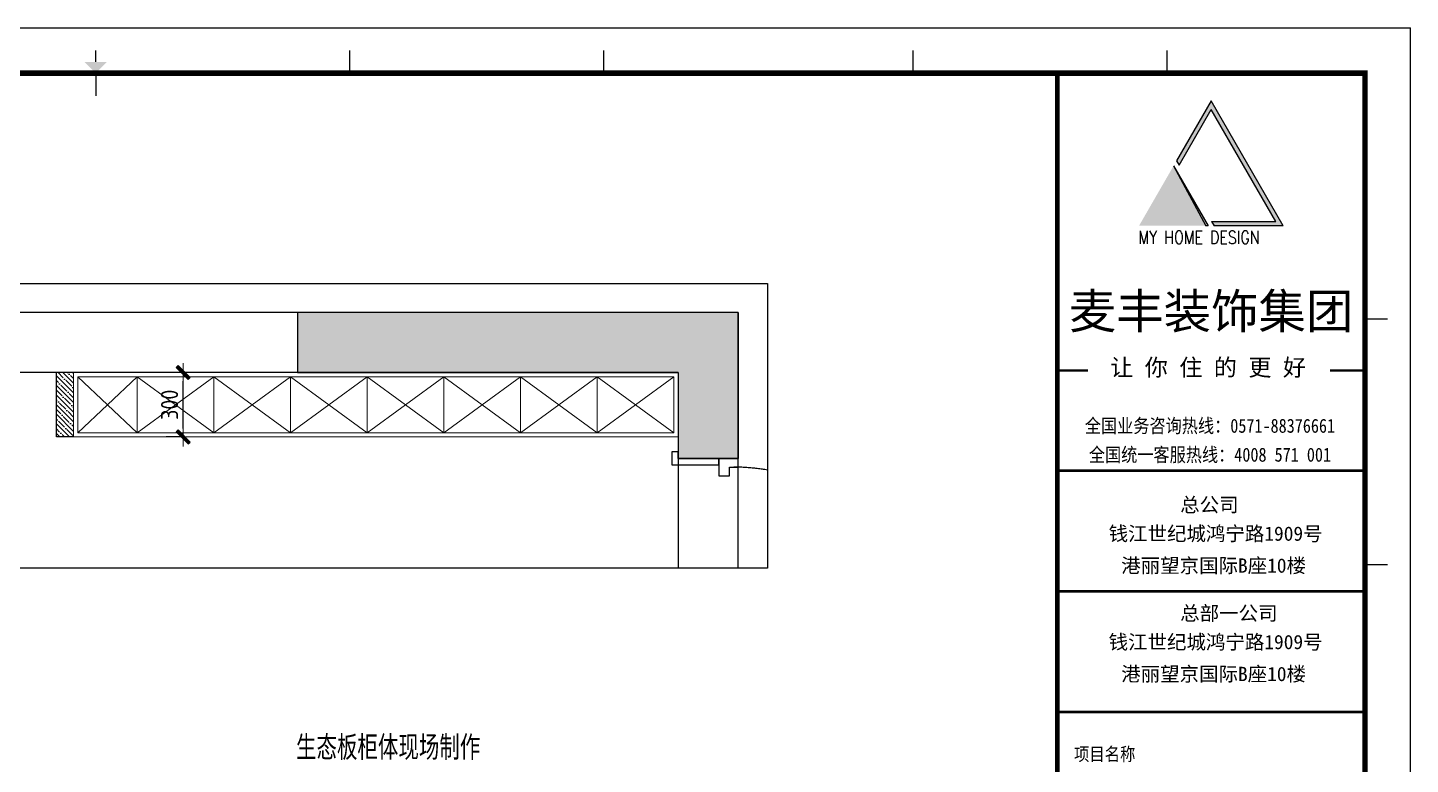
# Model space of a CAD drawing. Header units: millimetres. Extents: x 104198 to 1296755, y -81101 to 81453.
# Drawn here: x 548902 to 555352, y -32812 to -29379 of the extents above; entities that cross this region are included whole.
import ezdxf
from ezdxf.enums import TextEntityAlignment as Align
from ezdxf.xclip import XClip

# ---------------------------------------------------------------- set-up
doc = ezdxf.new("R2010")
doc.units = ezdxf.units.MM
doc.header["$XCLIPFRAME"] = 0
doc.header["$PDMODE"] = 3
doc.layers.get('Defpoints').update_dxf_attribs({"color": 250})
doc.layers.add('01-PL-墙体柱子', color=7, linetype='Continuous', lineweight=35)
doc.layers.add('P★02 固定家具', color=30, linetype='Continuous', lineweight=0)
for name, color, linetype in [('4-门套', 1, 'Continuous'), ('P-新砌墙体填充', 8, 'Continuous'), ('图纸图框', 165, 'Continuous'), ('墙体', 7, 'Continuous'), ('天棚图层', 51, 'Continuous'), ('门', 250, 'Continuous')]:
    doc.layers.add(name, color=color, linetype=linetype)
doc.styles.add('CCD_DIM', font='ARCHS.SHX')
doc.styles.add('ROMANC', font='romanc.shx')
doc.styles.add('新宋体', font='', dxfattribs={"width": 0.85})
doc.styles.add('黑体', font='simhei.ttf', dxfattribs={"width": 0.7})
doc.styles.get('新宋体').set_extended_font_data('NSimSun')
doc.dimstyles.new('海龍1：40', dxfattribs={"dimscale": 40, "dimtxt": 2, "dimasz": 1, "dimexe": 2, "dimexo": 2, "dimgap": 0.6, "dimtad": 1, "dimdec": 0, "dimrnd": 5, "dimdsep": 46, "dimtxsty": 'CCD_DIM', "dimblk": 'WS-cj', "dimcen": 1, "dimclrd": 44, "dimclre": 44, "dimclrt": 2, "dimadec": 0, "dimazin": 2, "dimtfac": 1, "dimtdec": 4, "dimtix": 1, "dimtmove": 2, "dimatfit": 3, "dimldrblk": 'CCD_Leader_Arrow', "dimfxl": 5, "dimfxlon": 1, "dimtolj": 1, "dimarcsym": 0})

# ---------------------------------------------------------------- blocks, each defined once
blk = doc.blocks.new('kjghhgdgfhdhgfh')
at = {"layer": '图纸图框'}
for points in [[(1407.728775844509, -237.9115870481163), (1402.391204620469, -247.1565315971485), (1402.776410643341, -247.8237280001438), (1407.728775844509, -239.2459798541067), (1417.693097825832, -256.5046917888502), (1407.788367423568, -256.5046917888502), (1408.173573446505, -257.1718881918476), (1418.848715894511, -257.1718881918476)], [(1401.946407018472, -247.9269436428838), (1396.608835794435, -257.1718881918476), (1407.283978242439, -257.1718881918476)]]:
    blk.add_hatch(color=165, dxfattribs=at).paths.add_polyline_path(points)
at = {"layer": '图纸图框', "color": 165}
for p, q in [((1018.449156697091, -226.6510464365761), (1438.44652398302, -226.6510464365761)), ((1018.44915656821, -226.6510467866938), (1438.446523854134, -226.6510467866938)), ((1018.449156697091, -226.6510478368186), (1438.44652398302, -226.6510478368186)), ((1018.449156697091, -226.6510478368186), (1438.44652398302, -226.6510478368186)), ((1018.44915656821, -226.651048186936), (1438.446523854134, -226.651048186936)), ((1018.44915656821, -226.6510485369378), (1438.44652398302, -226.651048186936)), ((1018.44915656821, -226.6510495871781), (1438.446523854134, -226.6510495871781)), ((1438.446524498338, -523.6475859223262), (1438.446524498338, -226.6510446863338)), ((1438.446524111799, -523.6475887228087), (1438.446524111799, -226.6510474868147)), ((1438.446524111799, -523.6475887228087), (1438.446524111799, -226.6510474868147)), ((1438.446524369572, -523.6475880226899), (1438.446524369572, -226.6510467866938)), ((1438.44652424068, -523.6475883728071), (1438.44652424068, -226.6510471366976)), ((1438.44652424068, -523.6475883728071), (1438.44652424068, -226.6510471366976)), ((1438.446524111799, -523.6475887228087), (1438.446524111799, -226.6510474868147)), ((1438.44652398302, -523.6475894229297), (1438.44652398302, -226.651048186936)), ((1438.44652398302, -523.6475894229297), (1438.44652398302, -226.651048186936)), ((1438.44652398302, -523.6475890728125), (1438.44652398302, -226.6510478368186)), ((1438.446523854134, -523.6475897729335), (1438.446523854134, -226.6510485369378)), ((1438.446525013781, -523.6475834718453), (1438.446525013781, -226.6510422358513)), ((1438.446525013781, -523.6475834718453), (1438.446525013781, -226.6510422358513)), ((1438.446524885007, -523.6475838219628), (1438.446524885007, -226.6510425859702)), ((1438.446525013781, -523.6475845220857), (1438.446525013781, -226.6510432860898)), ((1438.446525013781, -523.6475845220857), (1438.446525013781, -226.6510432860898)), ((1438.446525271551, -523.6475838219628), (1438.446525271551, -226.6510425859702)), ((1438.446525142662, -523.6475841720819), (1438.446525142662, -226.6510429359722)), ((1438.446525142662, -523.6475841720819), (1438.446525142662, -226.6510429359722)), ((1438.446525013781, -523.6475845220857), (1438.446525013781, -226.6510432860898)), ((1438.446524627228, -523.6475855723224), (1438.446524627228, -226.6510443362146)), ((1438.446524627228, -523.6475855723224), (1438.446524627228, -226.6510443362146)), ((1438.446524885007, -523.6475848720875), (1438.446524885007, -226.6510436360913)), ((1438.446524756117, -523.6475852222047), (1438.446524756117, -226.6510439862129)), ((1438.446524756117, -523.6475852222047), (1438.446524756117, -226.6510439862129)), ((1438.446524627228, -523.6475855723224), (1438.446524627228, -226.6510443362146)), ((1438.446524885007, -523.6475848720875), (1438.446524885007, -226.6510436360913)), ((1274.877765031257, -230.165361629017), (1274.877765031257, -233.6664052710039)), ((1314.019432948205, -230.165361629017), (1314.019432948205, -233.6664052710039)), ((1361.74647742908, -230.165361629017), (1361.74647742908, -233.6664052710039)), ((1400.888145346033, -230.165361629017), (1400.888145346033, -233.6664052710039)), ((1235.736097114308, -233.6664052710039), (1235.736097114308, -237.1674489129871)), ((1407.728775844509, -237.9115870481204), (1402.391204620469, -247.1565315971527)), ((1418.848715894511, -257.1718881918493), (1407.728775844509, -237.9115870481204)), ((1402.776410643341, -247.8237280001475), (1407.728775844509, -239.2459798541836)), ((1417.693097825832, -256.5046917888563), (1407.728775844509, -239.2459798541836)), ((1402.391204620469, -247.1565315971527), (1402.776410643341, -247.8237280001475)), ((1401.946407018472, -247.9269436428899), (1406.911287671147, -257.1718881918493)), ((1401.946407018472, -247.9269436428899), (1407.283978242439, -257.1718881918493)), ((1407.283978242439, -257.1718881918493), (1406.911287671147, -257.1718881918493)), ((1407.788367423568, -256.5046917888563), (1408.173573446505, -257.1718881918493)), ((1407.788367423568, -256.5046917888563), (1417.693097825832, -256.5046917888563)), ((1418.848715894511, -257.1718881918493), (1408.173573446505, -257.1718881918493)), ((1434.945480340955, -271.5591700515168), (1431.444436698972, -271.5591700515168)), ((1434.945480340955, -309.3868620286848), (1431.444436698972, -309.3868620286848))]:
    blk.add_line(p, q, dxfattribs=at)
for points, const_width in [([(1235.736097114308, -231.915883450067), (1235.736097114308, -230.165361629017)], 0.2100626185166894), ([(1384.013114989964, -233.6664052710039), (1384.013114989964, -516.6322323388636)], 0.7002087283889652), ([(1383.965712921758, -294.8812188139801), (1431.397034630851, -294.8812188139801)], 0.4201252370333791), ([(1383.965712921758, -313.4818136725281), (1431.397034630851, -313.4818136725281)], 0.4201252370333791), ([(1383.965712921758, -332.0824085310761), (1431.397034630851, -332.0824085310761)], 0.4201252370333791)]:
    blk.add_lwpolyline(points, dxfattribs=dict(at, const_width=const_width))
at = {"layer": '图纸图框', "color": 165, "const_width": 0.840250474066758}
blk.add_lwpolyline([(1431.444436699053, -233.6664052710039), (1035.954374906786, -233.6664052710039), (1035.954374906786, -516.6322323388636), (1431.444436699053, -516.6322323388636)], close=True, dxfattribs=at)
at = {"layer": '图纸图框', "color": 8, "const_width": 0.3446186920798523}
for points in [[(1384.111798113064, -279.4461698512858), (1388.724243563977, -279.4461698512858)], [(1426.077482028164, -279.4461698512858), (1431.085804748092, -279.4461698512858)]]:
    blk.add_lwpolyline(points, dxfattribs=at)
at = {"layer": '图纸图框', "color": 165}
blk.add_solid([(1233.98557529337, -231.915883450067), (1237.486618935353, -231.915883450067), (1235.736097114308, -233.6664052710039)], dxfattribs=at)
at = {"color": 7, "style": '新宋体', "width": 0.8500000103483325}
for s, p in [('全国业务咨询热线：0571-88376661', (1407.544168173035, -287.9378245020833)), ('全国统一客服热线：4008 571 001', (1407.544168173035, -292.3834169077567))]:
    blk.add_text(s, height=2.149438256996615, dxfattribs=at).set_placement(p, align=Align.MIDDLE)
at = {"color": 7, "char_height": 2.199804556952881, "attachment_point": 1}
for s, insert, width in [('{\\fSimHei|b0|i0|c134|p49;\\C0;总公司}', (1402.961434598727, -299.0508507818374), 11.34542229062817), ('{\\fSimHei|b0|i0|c134|p49;\\C0;钱江世纪城鸿宁路1909号}', (1391.923130832033, -303.4923410757324), 73.91161342328515), ('{\\fSimHei|b0|i0|c134|p49;\\C0;港丽望京国际B座10楼\\C10; }', (1393.862742547721, -308.4103007586975), 64.81095029161715), ('{\\fSimHei|b0|i0|c134|p49;\\C0;总部一公司}', (1402.961434598727, -315.751666666001), 18.07251348173185), ('{\\fSimHei|b0|i0|c134|p49;\\C0;钱江世纪城鸿宁路1909号}', (1391.923130832033, -320.193156959896), 73.91161342328515), ('{\\fSimHei|b0|i0|c134|p49;\\C0;港丽望京国际B座10楼\\C10; }', (1393.862742547721, -325.1111166428611), 64.81095029161715)]:
    blk.add_mtext(s, dxfattribs=dict(at, insert=insert, width=width))
at = {"layer": '图纸图框', "color": 165, "style": 'ROMANC', "width": 0.8}
blk.add_text('MY HOME DESIGN', height=2.002365381513505, dxfattribs=at).set_placement((1396.51134998264, -259.9509331165087))
at = {"layer": '图纸图框', "color": 7, "style": '黑体'}
for s, height, p in [('麦丰装饰集团', 5.359509899225862, (1407.719819725451, -270.234119432836)), ('让 你 住 的 更 好', 2.604791888388882, (1407.260469546422, -278.9309125836563))]:
    blk.add_text(s, height=height, dxfattribs=at).set_placement(p, align=Align.MIDDLE)
at = {"layer": '图纸图框', "color": 7, "style": '新宋体', "width": 0.85}
blk.add_text('项目名称', height=2.039218834449623, dxfattribs=at).set_placement((1391.317904571985, -338.5208730630841), align=Align.MIDDLE)
blk = doc.blocks.new('fhdghrthe')
at = {"layer": '01-PL-墙体柱子', "lineweight": -2, "ltscale": 10}
blk.add_hatch(color=8, dxfattribs=at).paths.add_polyline_path([(578216.0014296011, 10270.09284391639), (578216.0014296011, 9990.09284391639), (578896.0014296011, 9990.09284391639), (578896.0014296011, 12045.09284391639), (578616.0014296011, 12045.09284391639), (578616.0014296011, 10270.09284391639)])
at = {"layer": 'P-新砌墙体填充'}
h = blk.add_hatch(dxfattribs=at)
h.set_pattern_fill('ANSI35', color=256, scale=5, angle=-1.272221872585407e-14, style=0)
h.set_pattern_definition([(44.99999999999999, (578316.0014296011, 13090.09284391639), (-22.45064030267288, 22.45064030267289), []), (44.99999999999999, (578338.4520796011, 13090.09284391639), (-22.45064030267288, 22.45064030267289), [39.6875, -7.9375, 0, -7.9375])])
h.paths.add_polyline_path([(578616.0014296011, 13170.09284391639), (578316.0014296011, 13170.09284391639), (578316.0014296011, 13090.09284391639), (578616.0014296011, 13090.09284391639)])
at = {"color": 5}
for p, q in [((578316.0014296011, 13090.09284391639), (578316.0014296011, 13170.09284391639)), ((578316.0014296011, 13170.09284391639), (578616.0014296011, 13170.09284391639))]:
    blk.add_line(p, q, dxfattribs=at)
at = {"color": 1}
blk.add_lwpolyline([(578135.5132328379, 10030.33802687671), (578175.757331219, 10030.33802687671), (578175.757331219, 9990.093928495575), (578216.0014296011, 9990.093928495575), (578216.0014296011, 10080.09392849557), (578135.5132328379, 10080.09392849557)], close=True, dxfattribs=at)
at = {"color": 8, "linetype": 'ByBlock'}
blk.add_arc((577197.1869519495, 10019.00344897965), 978.6098338128478, 271.7015755110519, 359.4855030408182, dxfattribs=at)
at = {"layer": '01-PL-墙体柱子', "color": 8, "lineweight": -2, "ltscale": 10}
blk.add_lwpolyline([(578216.0014296011, 10270.09284391639), (578216.0014296011, 9990.09284391639), (578896.0014296011, 9990.09284391639), (578896.0014296011, 12045.09284391639), (578616.0014296011, 12045.09284391639), (578616.0014296011, 10270.09284391639), (578216.0014296011, 10270.09284391639)], dxfattribs=at)
at = {"layer": '4-门套', "color": 1}
blk.add_lwpolyline([(578216.0014296011, 10080.09284391636), (578216.001429601, 10080.09284391636), (578216.0014296011, 10270.09284391641), (578246.0014296011, 10270.09284391641), (578246.0014296011, 10300.09284391641), (578186.0014296011, 10300.09284391641), (578186.001429601, 10080.09284391636), (578216.0014296011, 10080.09284391636)], dxfattribs=at)
at = {"layer": 'P★02 固定家具', "color": 50}
for p, q in [((578316.0014296011, 10270.09284391639), (578316.0014296011, 13090.09284391639)), ((578316.0014296011, 13090.09284391639), (578616.0014296011, 13090.09284391639))]:
    blk.add_line(p, q, dxfattribs=at)
at = {"layer": 'P★02 固定家具', "color": 250}
for p, q in [((578596.0014296011, 12792.59284391639), (578336.0014296011, 12792.59284391639)), ((578596.0014296011, 12435.09284391639), (578336.0014296011, 12435.09284391639)), ((578596.0014296011, 12077.59284391639), (578336.0014296011, 12077.59284391639)), ((578336.0014296011, 11720.09284391639), (578596.0014296011, 11720.09284391639)), ((578596.0014296011, 11362.59284391639), (578336.0014296011, 11362.59284391639)), ((578596.0014296011, 11005.09284391639), (578336.0014296011, 11005.09284391639)), ((578596.0014296011, 10647.59284391639), (578336.0014296011, 10647.59284391639))]:
    blk.add_line(p, q, dxfattribs=at)
blk.add_lwpolyline([(578336.0014296011, 13070.09284391639), (578596.0014296011, 13070.09284391639), (578596.0014296011, 10290.09284391639), (578336.0014296011, 10290.09284391639)], close=True, dxfattribs=at)
for points in [[(578336.0014296011, 13070.09284391639), (578596.0014296011, 12792.59284391639), (578336.0014296011, 12435.09284391639)], [(578596.0014296011, 13070.09284391639), (578336.0014296011, 12792.59284391639), (578596.0014296011, 12435.09284391639)], [(578336.0014296011, 11720.09284391639), (578596.0014296011, 12077.59284391639), (578336.0014296011, 12435.09284391639)], [(578596.0014296011, 11720.09284391639), (578336.0014296011, 12077.59284391639), (578596.0014296011, 12435.09284391639)], [(578336.0014296011, 11720.09284391639), (578596.0014296011, 11362.59284391639), (578336.0014296011, 11005.09284391639)], [(578596.0014296011, 11720.09284391639), (578336.0014296011, 11362.59284391639), (578596.0014296011, 11005.09284391639)], [(578336.0014296011, 10290.09284391639), (578596.0014296011, 10647.59284391639), (578336.0014296011, 11005.09284391639)], [(578596.0014296011, 10290.09284391639), (578336.0014296011, 10647.59284391639), (578596.0014296011, 11005.09284391639)]]:
    blk.add_lwpolyline(points, dxfattribs=at)
at = {"layer": '墙体', "color": 7}
for p, q in [((578896.0014296011, 9990.09284391639), (578896.0014296011, 19010.09284391638)), ((578616.0014296011, 10270.09284391639), (578616.0014296011, 17230.09284391639)), ((578616.0014296011, 10270.09284391639), (578616.0014296011, 17230.09284391639)), ((578616.0014296011, 10270.09284391639), (578216.0014296011, 10270.09284391639)), ((578216.0014296011, 10270.09284391639), (578216.0014296011, 9990.09284391639)), ((578616.0014296011, 10270.09284391639), (578216.0014296011, 10270.09284391639)), ((578896.0014296011, 9990.09284391639), (578216.0014296011, 9990.09284391639))]:
    blk.add_line(p, q, dxfattribs=at)
at = {"layer": '门', "color": 250}
for p, q in [((578216.0014296011, 10270.09284391639), (577186.0014296011, 10270.09284391639)), ((577186.0014296011, 9990.09284391639), (578216.0014296011, 9990.09284391639))]:
    blk.add_line(p, q, dxfattribs=at)
blk = doc.blocks.new('WS-cj')
blk.add_hatch(color=2).paths.add_polyline_path([(0.5879038905250127, 0.8177135944101792), (-0.8177135944101792, -0.5879038905250127), (-0.5879038905245579, -0.817713594410634), (0.817713594410634, 0.5879038905247853)])
at = {"color": 2, "linetype": 'ByBlock', "lineweight": 0}
for p, q in [((-1.099999999999909, 0), (0, 0)), ((0, 0), (1.099999999999909, 0))]:
    blk.add_line(p, q, dxfattribs=at)
at = {"color": 2}
blk.add_lwpolyline([(0.5879038905250127, 0.8177135944101792), (-0.8177135944101792, -0.5879038905250127), (-0.5879038905245579, -0.817713594410634), (0.817713594410634, 0.5879038905247853)], close=True, dxfattribs=at)
blk = doc.blocks.new('*D815')
at = {"color": 44, "lineweight": -2, "transparency": 16777216}
for p, q in [((549628.1582951704, -30986.78172029313), (549548.1582951704, -30986.78172029313)), ((549628.1582951704, -31246.78172029313), (549628.1582951704, -31026.78172029313)), ((549628.1582951704, -31286.78172029313), (549548.1582951704, -31286.78172029313))]:
    blk.add_line(p, q, dxfattribs=at)
at = {"layer": 'Defpoints', "color": 0, "transparency": 16777216}
for p in [(549628.1582951704, -30986.78172029313), (549628.1582951704, -30986.78172029313), (549653.30823188, -31286.78172029313)]:
    blk.add_point(p, dxfattribs=at)
at = {"color": 44, "lineweight": -2, "transparency": 16777216, "xscale": 40, "yscale": 40, "zscale": 40}
for p, rotation in [((549628.1582951704, -30986.78172029313), 90), ((549628.1582951704, -31286.78172029313), 270)]:
    blk.add_blockref('WS-cj', p, dxfattribs=dict(at, rotation=rotation))
at = {"color": 2, "transparency": 16777216, "insert": (549564.1582951704, -31136.78172029304), "char_height": 80, "attachment_point": 5, "rotation": 90, "style": 'CCD_DIM'}
blk.add_mtext('\\A1;300', dxfattribs=at)
blk = doc.blocks.new('CCD_Leader_Arrow')
at = {"color": 50, "linetype": 'ByBlock'}
blk.add_line((0, 0), (-1, 0), dxfattribs=at)
for points in [[(-0.8586479999999881, 0.6683735999999953), (-0.5965191999999888, 0.8519200000000069), (-0.2400000000000091, 0), (0, 0)], [(-0.8586479999999881, -0.6683735999999953), (-0.5965191999999888, -0.8519200000000069), (-0.2400000000000091, 0), (0, 0)]]:
    blk.add_solid(points, dxfattribs=at)

msp = doc.modelspace()

# ---------------------------------------------------------------- block references
ref = msp.add_blockref('kjghhgdgfhdhgfh', (511838.8062286823, -22523.25167412895), dxfattribs=dict(xscale=30.25000000000001, yscale=30.25000000000001, zscale=30.25000000000001))
XClip(ref).set_block_clipping_path([(1018.4491561816565, -523.6475911731757), (1465.834744255318, -226.65104223585132)])

# ---------------------------------------------------------------- texts
at = {"layer": '天棚图层', "insert": (551013.5344121346, -32791.98387899073), "char_height": 100, "attachment_point": 9, "style": '黑体'}
msp.add_mtext('生态板柜体现场制作', dxfattribs=at)

# ---------------------------------------------------------------- next in the draw order: block references
at = {"color": 1}
ref = msp.add_blockref('fhdghrthe', (562206.3770304223, -609602.7831498942), dxfattribs=dict(at, rotation=90))
XClip(ref).set_block_clipping_path([(577705.2312086987, 9853.25668743591), (579031.7744004562, 17677.868346667852)])

# ---------------------------------------------------------------- next in the draw order: linework, layer by layer
at = {"color": 2}
msp.add_lwpolyline([(552353.1203429865, -30571.00874943801), (552353.1203429865, -31897.55194119553), (544528.5086837546, -31897.55194119553), (544528.5086837546, -30571.00874943801)], close=True, dxfattribs=at)

# ---------------------------------------------------------------- next in the draw order: dimensions: what is measured, and where the dimension line sits
dim = msp.add_linear_dim(base=(549628.1582951704, -30986.78172029313), p1=(549653.30823188, -31286.78172029313), p2=(549628.1582951704, -30986.78172029313), angle=90, dimstyle='海龍1：40', dxfattribs=at)
dim.commit()
dim.dimension.update_dxf_attribs({"geometry": '*D815', "text_midpoint": (549564.1582951704, -31136.78172029304)})

doc.saveas('drawing.dxf')
